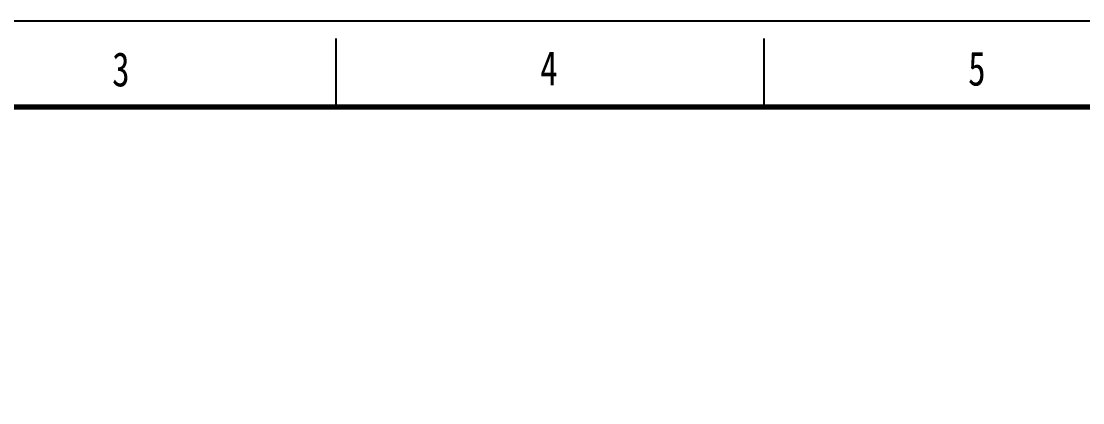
# Model space of a CAD drawing. Extents: x 7651907 to 8255021, y -2490714 to -1144618.
# Drawn here: x 7854176 to 7892677, y -1777583 to -1763763 of the extents above; entities that cross this region are included whole.
import ezdxf

# ---------------------------------------------------------------- set-up
doc = ezdxf.new("R2010")
doc.units = 0
doc.header["$LTSCALE"] = 1000
doc.layers.get('0').update_dxf_attribs({"linetype": 'CONTINUOUS'})
doc.styles.add('图框字体', font='simhei.ttf')

# ---------------------------------------------------------------- blocks, each defined once
blk = doc.blocks.new('A2-H')
at = {"color": 0}
for p, q in [((154.5, 410), (154.5, 418)), ((204.5, 410), (204.5, 418))]:
    blk.add_line(p, q, dxfattribs=at)
blk.add_lwpolyline([(0, 0), (594, 0), (594, 420), (0, 420)], close=True, dxfattribs=at)
at = {"color": 0, "const_width": 0.6}
blk.add_lwpolyline([(25, 10), (584, 10), (584, 410), (25, 410)], close=True, dxfattribs=at)
at = {"style": '图框字体', "width": 0.75}
for s, p in [('3', (128.32, 412.4)), ('4', (178.32, 412.51)), ('5', (228.32, 412.49))]:
    blk.add_text(s, height=4, dxfattribs=at).set_placement(p)

msp = doc.modelspace()

# ---------------------------------------------------------------- block references
at = {"color": 0, "xscale": 310.4639999999999, "yscale": 310.4639999999999, "zscale": 310.4639999999999}
msp.add_blockref('A2-H', (7817634.8, -1894157.6), dxfattribs=at)

doc.saveas('drawing.dxf')
